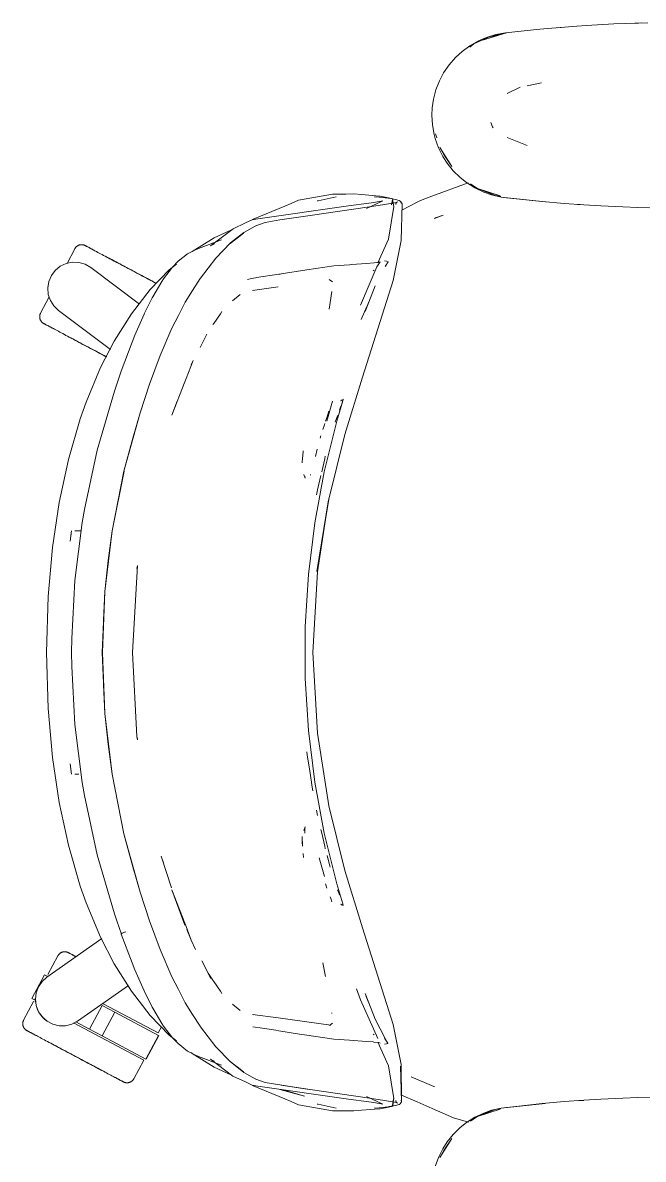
# Model space of a CAD drawing. Header units: millimetres. Extents: x 90978 to 295199, y -4084 to 97293.
# Drawn here: x 201240 to 201563, y 30893 to 31485 of the extents above; entities that cross this region are included whole.
import ezdxf

# ---------------------------------------------------------------- set-up
doc = ezdxf.new("R2010")
doc.units = ezdxf.units.MM
doc.header["$MEASUREMENT"] = 0
doc.layers.add('G-IMPT', color=8, linetype='CONTINUOUS', lineweight=9)
doc.layers.add('I-FURN', color=8, linetype='CONTINUOUS', lineweight=9)

msp = doc.modelspace()

# ---------------------------------------------------------------- linework, layer by layer
at = {"layer": 'G-IMPT'}
for p, q in [((201508.93, 31481.79), (201491, 31479.89)), ((201513.06, 31482.14), (201508.93, 31481.79)), ((201528.11, 31483.38), (201513.06, 31482.14)), ((201519.93, 31482.73), (201518.25, 31482.57)), ((201528.11, 31483.38), (201533.2, 31483.71)), ((201533.2, 31483.71), (201547.34, 31484.52)), ((201553.36, 31484.77), (201547.34, 31484.52)), ((201553.36, 31484.77), (201565.12, 31485.16)), ((201558.25, 31484.91), (201560.18, 31485.02)), ((201560.18, 31485.02), (201561.68, 31485.04)), ((201476.85, 31475.71), (201472.41, 31473.2)), ((201482.54, 31477.84), (201474.48, 31474.11)), ((201476.85, 31475.71), (201481.09, 31477.52)), ((201491.51, 31479.89), (201479.05, 31476.05)), ((201479.05, 31476.05), (201488.2, 31478.97)), ((201481.09, 31477.52), (201485.96, 31478.99)), ((201482.54, 31477.84), (201490.95, 31479.76)), ((201491, 31479.89), (201485.96, 31478.99)), ((201491.51, 31479.89), (201488.2, 31478.97)), ((201468.33, 31470.21), (201464.89, 31467.04)), ((201468.33, 31470.21), (201472.41, 31473.2)), ((201472.37, 31472.51), (201474.48, 31474.11)), ((201461.57, 31463.21), (201464.89, 31467.04)), ((201458.74, 31459.04), (201456.55, 31454.87)), ((201458.74, 31459.04), (201461.57, 31463.21)), ((201456.55, 31454.87), (201454.72, 31450.16)), ((201491.88, 31448.31), (201498.67, 31451.58)), ((201509.71, 31453.92), (201502.28, 31452.34)), ((201453.45, 31445.3), (201454.72, 31450.16)), ((201452.64, 31436.93), (201452.81, 31440.78)), ((201453.45, 31445.3), (201452.81, 31440.78)), ((201452.64, 31436.93), (201452.93, 31431.89)), ((201452.93, 31431.89), (201453.81, 31426.95)), ((201483.25, 31433.11), (201484.26, 31430.89)), ((201484.26, 31430.89), (201484.56, 31430.44)), ((201453.81, 31426.95), (201454.38, 31424.82)), ((201456.09, 31420.04), (201454.38, 31424.82)), ((201455.17, 31425.25), (201454.56, 31427.28)), ((201502.22, 31421.22), (201491.79, 31425.36)), ((201456.09, 31420.04), (201458.33, 31415.53)), ((201456.73, 31420.14), (201458.89, 31416.46)), ((201456.73, 31420.14), (201463.06, 31410.19)), ((201458.89, 31416.46), (201463.06, 31410.19)), ((201458.33, 31415.53), (201460.59, 31411.99)), ((201463.78, 31408.01), (201460.59, 31411.99)), ((201463.78, 31408.01), (201467.39, 31404.46)), ((201467.39, 31404.46), (201470.7, 31401.84)), ((201471.59, 31401.72), (201452.65, 31394.78)), ((201475.02, 31399.11), (201470.7, 31401.84)), ((201476.34, 31398.72), (201472.77, 31401.14)), ((201475.02, 31399.11), (201479.6, 31396.92)), ((201485.56, 31395.11), (201476.34, 31398.72)), ((201476.34, 31398.72), (201479.05, 31397.81)), ((201476.34, 31398.72), (201488.2, 31394.9)), ((201383.18, 31392.64), (201379.32, 31391.04)), ((201400.87, 31395.88), (201383.18, 31392.64)), ((201393.43, 31392.42), (201392.85, 31392.27)), ((201402.74, 31394.47), (201393.43, 31392.42)), ((201400.87, 31395.88), (201407.84, 31395.9)), ((201407.84, 31395.9), (201412.01, 31395.91)), ((201415.96, 31395.56), (201412.01, 31395.91)), ((201425.29, 31394.76), (201415.96, 31395.56)), ((201427, 31392.32), (201418.59, 31388.33)), ((201425.12, 31394.24), (201422.53, 31394.45)), ((201429.81, 31393.72), (201425.12, 31394.24)), ((201425.29, 31394.76), (201425.76, 31394.72)), ((201425.76, 31394.72), (201430.01, 31393.91)), ((201427, 31392.32), (201426.13, 31392.18)), ((201430.42, 31393.65), (201429.81, 31393.72)), ((201430.01, 31393.91), (201432.33, 31393.46)), ((201430.42, 31393.65), (201433.7, 31393.11)), ((201431.61, 31390.18), (201432.33, 31393.46)), ((201431.61, 31390.18), (201432.1, 31393.05)), ((201432.1, 31393.05), (201432.78, 31389.47)), ((201435.56, 31392.56), (201433.7, 31393.11)), ((201435.56, 31392.56), (201436.1, 31392.24)), ((201436.1, 31392.24), (201436.47, 31391.75)), ((201444.92, 31391.66), (201446.68, 31392.59)), ((201452.65, 31394.78), (201446.68, 31392.59)), ((201479.05, 31397.81), (201488.2, 31394.9)), ((201479.6, 31396.92), (201483.73, 31395.47)), ((201488.7, 31394.32), (201483.73, 31395.47)), ((201488.62, 31394.53), (201485.56, 31395.11)), ((201488.7, 31394.32), (201511.65, 31391.86)), ((201488.7, 31394.32), (201491.51, 31393.98)), ((201488.7, 31394.32), (201510.13, 31391.96)), ((201511.65, 31391.86), (201491.51, 31393.98)), ((201359.5, 31382.86), (201375.95, 31389.65)), ((201409.15, 31389.69), (201361.93, 31383.02)), ((201375.95, 31389.65), (201379.32, 31391.04)), ((201420.12, 31389.3), (201389.24, 31384.75)), ((201409.15, 31389.69), (201419.81, 31391.13)), ((201421.11, 31391.35), (201419.81, 31391.13)), ((201427.97, 31390.42), (201420.12, 31389.3)), ((201421.11, 31391.35), (201426.13, 31392.18)), ((201434.23, 31391.52), (201427.97, 31390.42)), ((201430.07, 31372.42), (201432.78, 31389.47)), ((201433.61, 31391.35), (201434.71, 31391.91)), ((201433.61, 31391.35), (201434.23, 31391.52)), ((201433.81, 31390.48), (201433.89, 31390.98)), ((201434.21, 31391.52), (201433.89, 31390.98)), ((201434.21, 31391.52), (201434.71, 31391.91)), ((201437.08, 31390.71), (201436.47, 31391.75)), ((201436.6, 31391.12), (201436.47, 31391.75)), ((201436.47, 31391.75), (201436.5, 31391.67)), ((201436.6, 31391.12), (201436.5, 31391.67)), ((201436.7, 31371.72), (201437.08, 31390.71)), ((201437.02, 31387.52), (201444.92, 31391.66)), ((201510.13, 31391.96), (201521.53, 31390.98)), ((201531.82, 31390.25), (201521.53, 31390.98)), ((201529.78, 31390.39), (201528.36, 31390.52)), ((201529.78, 31390.39), (201531.68, 31390.3)), ((201531.82, 31390.25), (201540.69, 31389.69)), ((201552, 31389.15), (201540.69, 31389.69)), ((201552, 31389.15), (201559.87, 31388.86)), ((201572.18, 31388.56), (201559.87, 31388.86)), ((201355.58, 31380.8), (201349.06, 31377.76)), ((201355.58, 31380.8), (201358.94, 31382.37)), ((201358.33, 31382.09), (201359.5, 31382.86)), ((201361.93, 31383.02), (201358.94, 31382.37)), ((201365.8, 31381.06), (201361.01, 31379.3)), ((201365.8, 31381.06), (201373.47, 31382.36)), ((201389.24, 31384.75), (201373.47, 31382.36)), ((201453.96, 31383.18), (201458.42, 31384.82)), ((201453.96, 31383.18), (201454.54, 31383.44)), ((201458.42, 31384.82), (201454.54, 31383.44)), ((201337.35, 31368.82), (201349.06, 31377.76)), ((201347.87, 31377.1), (201339.24, 31373.12)), ((201347.58, 31370.08), (201354.53, 31375.47)), ((201354.76, 31375.8), (201347.79, 31370.38)), ((201354.53, 31375.47), (201351.15, 31372.88)), ((201354.76, 31375.8), (201360.59, 31379.09)), ((201360.59, 31379.09), (201361.01, 31379.3)), ((201339.24, 31373.12), (201327.79, 31365.99)), ((201343.01, 31372.06), (201331.1, 31367.55)), ((201337.35, 31368.82), (201339.38, 31369.99)), ((201340.05, 31362.48), (201347.79, 31370.38)), ((201347.58, 31370.08), (201351.15, 31372.88)), ((201430.07, 31372.42), (201424.46, 31360.07)), ((201436.7, 31371.72), (201432.5, 31350.77)), ((201325.3, 31364.69), (201320.44, 31360.82)), ((201325.3, 31364.69), (201326.43, 31365.3)), ((201326.43, 31365.3), (201328.87, 31366.47)), ((201328.87, 31366.47), (201331.1, 31367.55)), ((201317.54, 31357.8), (201312.83, 31351.67)), ((201315.87, 31356.38), (201319.54, 31359.38)), ((201320.44, 31360.82), (201317.54, 31357.8)), ((201340.05, 31362.48), (201332.03, 31352.05)), ((201387.41, 31356.41), (201401.48, 31358.44)), ((201401.56, 31358.45), (201401.48, 31358.44)), ((201401.56, 31358.45), (201409.8, 31359.07)), ((201409.8, 31359.07), (201410.79, 31359.14)), ((201410.79, 31359.14), (201418.65, 31359.7)), ((201423.96, 31357.92), (201415.53, 31337.95)), ((201418.65, 31359.7), (201422.53, 31360)), ((201422.61, 31360), (201422.53, 31360)), ((201422.61, 31360), (201424.99, 31360.3)), ((201425.72, 31360.59), (201423.96, 31357.92)), ((201425, 31360.31), (201424.99, 31360.3)), ((201425, 31360.31), (201425.72, 31360.59)), ((201427.88, 31361.03), (201428.99, 31360.89)), ((201428.34, 31358.13), (201429.86, 31360.62)), ((201429.93, 31360.6), (201428.34, 31358.13)), ((201429.86, 31360.62), (201428.38, 31358.15)), ((201428.99, 31360.89), (201429.86, 31360.62)), ((201429.93, 31360.6), (201429.86, 31360.62)), ((201315.87, 31356.38), (201305.91, 31346.09)), ((201312.83, 31351.67), (201311.96, 31350.38)), ((201327.98, 31345.69), (201331.87, 31351.79)), ((201331.87, 31351.79), (201332.03, 31352.05)), ((201356.6, 31351.36), (201358.76, 31351.82)), ((201358.76, 31351.82), (201360.74, 31352.24)), ((201361.21, 31352.32), (201360.74, 31352.24)), ((201372.94, 31354.12), (201361.21, 31352.32)), ((201372.94, 31354.12), (201373.55, 31354.21)), ((201374.06, 31354.3), (201373.55, 31354.21)), ((201387.41, 31356.41), (201374.06, 31354.3)), ((201400.82, 31350.06), (201399.18, 31351.34)), ((201416.51, 31300.53), (201432.5, 31350.77)), ((201422.51, 31356.21), (201422.07, 31355.94)), ((201296.11, 31333.48), (201305.91, 31346.09)), ((201307.23, 31342.38), (201311.96, 31350.38)), ((201327.98, 31345.69), (201324.21, 31339.46)), ((201372.64, 31347.44), (201359.28, 31345.66)), ((201359.28, 31345.66), (201359.75, 31345.81)), ((201400.47, 31345.11), (201399.07, 31335.95)), ((201400.47, 31345.11), (201400.43, 31344.77)), ((201419.82, 31339.58), (201423.08, 31348.05)), ((201306.92, 31341.78), (201302.92, 31333.77)), ((201306.92, 31341.78), (201307.23, 31342.38)), ((201320.65, 31332.67), (201324.21, 31339.46)), ((201348.78, 31340.16), (201352.69, 31343.5)), ((201417.8, 31334.68), (201419.83, 31339.79)), ((201419.83, 31339.79), (201417.8, 31334.67)), ((201419.82, 31339.58), (201417.8, 31334.68)), ((201287.13, 31319.19), (201296.11, 31333.48)), ((201302.7, 31333.33), (201297.93, 31322.37)), ((201302.7, 31333.33), (201302.92, 31333.77)), ((201342.51, 31333.53), (201339.01, 31328.4)), ((201342.51, 31333.53), (201343.26, 31334.63)), ((201418.8, 31337.21), (201415.75, 31330.49)), ((201320.65, 31332.67), (201317.26, 31325.95)), ((201339.01, 31328.4), (201338.62, 31327.82)), ((201297.93, 31322.37), (201296.45, 31318.69)), ((201311.08, 31311.72), (201317.26, 31325.95)), ((201335.48, 31322.92), (201331.94, 31315.95)), ((201280.04, 31305.41), (201287.13, 31319.19)), ((201290.85, 31303.62), (201296.45, 31318.69)), ((201305.62, 31296.84), (201311.08, 31311.72)), ((201272.52, 31287.44), (201280.04, 31305.41)), ((201290.85, 31303.62), (201288.51, 31296.8)), ((201324.59, 31299.76), (201328.31, 31309.08)), ((201328.31, 31309.08), (201327.31, 31306.84)), ((201317.21, 31280.58), (201323.92, 31298.03)), ((201323.92, 31298.03), (201324.59, 31299.76)), ((201407.33, 31270.55), (201416.51, 31300.53)), ((201287.32, 31293.19), (201278.37, 31262.36)), ((201287.32, 31293.19), (201288.51, 31296.8)), ((201305.62, 31296.84), (201300.61, 31281.92)), ((201272.52, 31287.44), (201269.45, 31278.7)), ((201317.21, 31280.58), (201319.93, 31288.02)), ((201397.91, 31277.5), (201400.94, 31287.93)), ((201403.1, 31277.5), (201406.37, 31288.73)), ((201403.1, 31277.5), (201406.22, 31288.32)), ((201403.1, 31277.5), (201406.16, 31288.04)), ((201405.28, 31288.19), (201405.89, 31288.57)), ((201405.28, 31288.19), (201405.49, 31288.33)), ((201406.16, 31288.04), (201406.22, 31288.32)), ((201406.37, 31288.73), (201406.24, 31288.97)), ((201292.23, 31251.43), (201300.61, 31281.92)), ((201292.23, 31251.43), (201300.66, 31281.83)), ((201296.88, 31268.67), (201300.66, 31281.83)), ((201398.02, 31279.8), (201397.25, 31277.5)), ((201398.02, 31279.8), (201398.27, 31280.52)), ((201399.03, 31282.68), (201398.27, 31280.52)), ((201402.47, 31277.5), (201403.21, 31279.73)), ((201403.49, 31280.53), (201403.21, 31279.73)), ((201404.48, 31283.28), (201404.83, 31284.25)), ((201404.83, 31284.25), (201405.22, 31285.32)), ((201269.45, 31278.7), (201263.28, 31257.46)), ((201396.62, 31275.58), (201395.83, 31273.09)), ((201396.55, 31251.19), (201403.1, 31277.5)), ((201396.87, 31276.36), (201396.62, 31275.58)), ((201402.47, 31277.5), (201402.32, 31277.04)), ((201296.88, 31268.67), (201292.23, 31251.43)), ((201394.84, 31269.79), (201394.51, 31268.67)), ((201407.33, 31270.55), (201399.02, 31236.87)), ((201271.71, 31231.57), (201278.37, 31262.36)), ((201385.51, 31261.65), (201385.54, 31262.13)), ((201392.93, 31263), (201391.94, 31259.14)), ((201392.93, 31263), (201392.54, 31261.47)), ((201263.28, 31257.46), (201258.46, 31235.1)), ((201385.13, 31255.87), (201385.14, 31256.57)), ((201385.24, 31257.94), (201385.14, 31256.57)), ((201385.24, 31257.94), (201385.51, 31261.65)), ((201395.23, 31251.17), (201396.79, 31257.92)), ((201396.79, 31257.92), (201397.13, 31259.2)), ((201286.06, 31220.3), (201292.27, 31251.54)), ((201292.27, 31251.54), (201286.06, 31220.38)), ((201292.23, 31251.43), (201289.15, 31236.4)), ((201396.55, 31251.19), (201391.62, 31224.52)), ((201386.67, 31247.78), (201385.98, 31249.73)), ((201386.67, 31247.78), (201386.45, 31248.83)), ((201389.34, 31249.38), (201389.47, 31249.79)), ((201393.07, 31241.77), (201394.78, 31249.19)), ((201392.6, 31239.14), (201393.07, 31241.77)), ((201254.97, 31211.68), (201258.46, 31235.1)), ((201286.06, 31220.3), (201289.15, 31236.4)), ((201399.02, 31236.87), (201392.76, 31199.13)), ((201392.76, 31199.13), (201398.75, 31236.49)), ((201393.02, 31198.95), (201398.75, 31236.49)), ((201270.52, 31224.65), (201271.71, 31231.57)), ((201266.71, 31194.48), (201270.52, 31224.65)), ((201391.62, 31224.52), (201388.32, 31197.6)), ((201264.87, 31220.38), (201264.22, 31214.97)), ((201264.79, 31218.74), (201264.22, 31214.97)), ((201266.63, 31220.41), (201268.73, 31220.34)), ((201266.63, 31220.41), (201266.74, 31220.41)), ((201269.97, 31220.29), (201268.73, 31220.34)), ((201282.23, 31188.78), (201286.06, 31220.38)), ((201282.27, 31188.74), (201286.06, 31220.3)), ((201284.11, 31204.82), (201286.06, 31220.3)), ((201252.71, 31186.11), (201254.97, 31211.68)), ((201284.11, 31204.82), (201282.27, 31188.74)), ((201296.72, 31156.97), (201299.23, 31202.31)), ((201299.23, 31202.31), (201299, 31200.69)), ((201299, 31200.69), (201299.23, 31202)), ((201299.27, 31202.25), (201299.23, 31202)), ((201386.67, 31170.53), (201388.32, 31197.6)), ((201393.02, 31198.95), (201390.66, 31156.97)), ((201265.09, 31164.28), (201266.71, 31194.48)), ((201251.86, 31156.97), (201252.71, 31186.11)), ((201280.9, 31156.97), (201282.23, 31188.78)), ((201282.27, 31188.74), (201281.13, 31156.97)), ((201282.27, 31188.74), (201281.6, 31173.85)), ((201281.6, 31173.85), (201281.13, 31156.97)), ((201386.67, 31143.41), (201386.67, 31170.53)), ((201265.09, 31164.28), (201265, 31156.97)), ((201252.71, 31127.83), (201251.86, 31156.97)), ((201265.09, 31149.66), (201265, 31156.97)), ((201282.23, 31125.15), (201280.9, 31156.97)), ((201281.6, 31140.08), (201281.13, 31156.97)), ((201282.27, 31125.19), (201281.13, 31156.97)), ((201296.67, 31156.97), (201299, 31113.24)), ((201296.72, 31156.97), (201299, 31113.24)), ((201393.02, 31114.98), (201390.66, 31156.97)), ((201265.09, 31149.66), (201266.71, 31119.45)), ((201281.6, 31140.08), (201282.27, 31125.19)), ((201386.67, 31143.41), (201388.32, 31116.34)), ((201254.97, 31102.25), (201252.71, 31127.83)), ((201282.23, 31125.15), (201286.06, 31093.56)), ((201282.27, 31125.19), (201286.06, 31093.64)), ((201282.27, 31125.19), (201284.11, 31109.11)), ((201266.71, 31119.45), (201270.52, 31089.28)), ((201391.62, 31089.42), (201388.32, 31116.34)), ((201399.02, 31077.07), (201393.02, 31114.98)), ((201286.06, 31093.64), (201284.11, 31109.11)), ((201299, 31113.24), (201299.26, 31111.46)), ((201299, 31113.24), (201299.23, 31111.93)), ((201299.27, 31111.69), (201299.23, 31111.93)), ((201258.46, 31078.84), (201254.97, 31102.25)), ((201387.71, 31103.57), (201387.52, 31105.23)), ((201389, 31095.04), (201387.71, 31103.57)), ((201264.87, 31093.55), (201264.22, 31098.97)), ((201268.73, 31093.6), (201266.63, 31093.52)), ((201266.63, 31093.52), (201266.74, 31093.52)), ((201292.23, 31062.51), (201286.06, 31093.64)), ((201286.06, 31093.64), (201289.15, 31077.53)), ((201292.23, 31062.51), (201286.06, 31093.56)), ((201389, 31095.04), (201389.85, 31089.42)), ((201270.52, 31089.28), (201271.71, 31082.36)), ((201389.85, 31089.42), (201390.1, 31087.79)), ((201390.65, 31084.89), (201390.1, 31087.79)), ((201396.55, 31062.75), (201391.62, 31089.42)), ((201263.28, 31056.47), (201258.46, 31078.84)), ((201278.37, 31051.57), (201271.71, 31082.36)), ((201292.23, 31062.51), (201289.15, 31077.53)), ((201392.58, 31074.79), (201393.11, 31071.97)), ((201399.02, 31077.07), (201407.33, 31043.38)), ((201296.88, 31045.26), (201292.23, 31062.51)), ((201292.23, 31062.51), (201300.61, 31032.01)), ((201292.23, 31062.51), (201300.66, 31032.1)), ((201385.13, 31061.1), (201385.22, 31056.04)), ((201385.13, 31061.1), (201385.13, 31058.32)), ((201386.67, 31066.15), (201385.98, 31064.21)), ((201386.41, 31062.94), (201386.42, 31062.8)), ((201386.45, 31065.11), (201386.42, 31062.8)), ((201386.45, 31065.11), (201386.67, 31066.15)), ((201394.78, 31064.74), (201395.23, 31062.76)), ((201396.79, 31056.01), (201395.23, 31062.76)), ((201396.55, 31062.75), (201403.1, 31036.43)), ((201269.45, 31035.23), (201263.28, 31056.47)), ((201385.22, 31056.04), (201385.13, 31058.32)), ((201396.79, 31056.01), (201397.12, 31054.72)), ((201278.37, 31051.57), (201287.32, 31020.74)), ((201311.68, 31050.82), (201312.76, 31047.39)), ((201311.68, 31050.82), (201316.93, 31034.34)), ((201385.53, 31052.25), (201385.74, 31050.15)), ((201396.61, 31040.26), (201393.89, 31050)), ((201398.09, 31050.99), (201398.04, 31051.17)), ((201398.4, 31049.85), (201398.09, 31050.99)), ((201398.4, 31049.85), (201399.52, 31045.86)), ((201296.88, 31045.26), (201300.66, 31032.1)), ((201399.52, 31045.86), (201399.73, 31045.17)), ((201416.51, 31013.41), (201407.33, 31043.38)), ((201269.45, 31035.23), (201272.52, 31026.5)), ((201300.61, 31032.01), (201305.62, 31017.09)), ((201317.21, 31033.35), (201324.03, 31014.94)), ((201317.21, 31033.35), (201323.92, 31015.9)), ((201397.26, 31036.44), (201397.99, 31034.22)), ((201403.1, 31036.43), (201406.17, 31026)), ((201404.26, 31031.23), (201403.52, 31033.33)), ((201404.26, 31031.23), (201404.5, 31030.57)), ((201272.52, 31026.5), (201280.04, 31008.52)), ((201399.97, 31028.68), (201399.6, 31029.69)), ((201399.97, 31028.68), (201400.59, 31027.02)), ((201405.28, 31025.75), (201405.49, 31025.6)), ((201405.28, 31025.75), (201405.89, 31025.36)), ((201406.24, 31025.73), (201406.17, 31026)), ((201406.31, 31025.44), (201406.24, 31025.73)), ((201406.28, 31024.97), (201406.37, 31025.21)), ((201406.37, 31025.21), (201406.31, 31025.44)), ((201287.32, 31020.74), (201288.51, 31017.14)), ((201290.92, 31010.2), (201288.51, 31017.14)), ((201311.08, 31002.22), (201305.62, 31017.09)), ((201323.92, 31015.9), (201324.59, 31014.18)), ((201327.31, 31007.09), (201324.59, 31014.18)), ((201416.51, 31013.41), (201432.5, 30963.17)), ((201287.13, 30994.74), (201280.04, 31008.52)), ((201290.88, 31010.21), (201290.91, 31010.34)), ((201296.45, 30995.24), (201290.88, 31010.21)), ((201290.91, 31010.34), (201291.32, 31010.61)), ((201290.91, 31010.34), (201290.93, 31010.38)), ((201290.91, 31010.34), (201290.92, 31010.2)), ((201291.32, 31010.61), (201290.93, 31010.38)), ((201292.15, 31010.99), (201291.32, 31010.61)), ((201291.5, 31010.71), (201291.32, 31010.61)), ((201292.15, 31010.99), (201291.5, 31010.71)), ((201292.15, 31010.99), (201293.2, 31011.41)), ((201292.15, 31010.99), (201292.61, 31011.19)), ((201293.2, 31011.41), (201292.61, 31011.19)), ((201327.31, 31007.09), (201325, 31012.54)), ((201311.08, 31002.22), (201317.26, 30987.99)), ((201329.51, 31002.25), (201327.31, 31007.09)), ((201332.79, 30996.34), (201337.57, 30987.1)), ((201296.11, 30980.45), (201287.13, 30994.74)), ((201297.93, 30991.56), (201296.45, 30995.24)), ((201302.7, 30980.61), (201297.93, 30991.56)), ((201336.06, 30989.87), (201338.62, 30986.12)), ((201336.06, 30989.87), (201337.57, 30987.1)), ((201395.79, 30995.3), (201397.2, 30988.04)), ((201320.65, 30981.26), (201317.26, 30987.99)), ((201338.62, 30986.12), (201339.01, 30985.54)), ((201339.01, 30985.54), (201342.51, 30980.41)), ((201296.11, 30980.45), (201305.91, 30967.85)), ((201302.92, 30980.16), (201302.7, 30980.61)), ((201302.7, 30980.61), (201307.23, 30971.55)), ((201302.7, 30980.61), (201306.92, 30972.15)), ((201302.92, 30980.16), (201307.23, 30971.55)), ((201320.65, 30981.26), (201324.21, 30974.47)), ((201342.51, 30980.41), (201343.26, 30979.3)), ((201413.35, 30981.71), (201415.53, 30975.99)), ((201419.82, 30974.35), (201417.8, 30979.25)), ((201417.8, 30979.25), (201419.83, 30974.15)), ((201419.83, 30974.15), (201418.43, 30977.68)), ((201307.23, 30971.55), (201306.92, 30972.15)), ((201327.98, 30968.24), (201324.21, 30974.47)), ((201348.78, 30973.77), (201352.69, 30970.44)), ((201415.53, 30975.99), (201424.45, 30955.83)), ((201423.08, 30965.88), (201419.82, 30974.35)), ((201315.87, 30957.55), (201305.91, 30967.85)), ((201307.23, 30971.55), (201311.96, 30963.55)), ((201327.98, 30968.24), (201331.87, 30962.15)), ((201372.64, 30966.49), (201359.28, 30968.27)), ((201359.28, 30968.27), (201359.75, 30968.13)), ((201372.64, 30966.49), (201399.97, 30962.76)), ((201400.47, 30968.82), (201400.43, 30969.17)), ((201423.08, 30965.88), (201428.36, 30955.77)), ((201312.83, 30962.27), (201311.96, 30963.55)), ((201317.54, 30956.13), (201312.83, 30962.27)), ((201332.03, 30961.89), (201331.87, 30962.15)), ((201340.05, 30951.45), (201332.03, 30961.89)), ((201364.45, 30961.14), (201359.37, 30961.89)), ((201364.45, 30961.14), (201371.28, 30960.08)), ((201371.28, 30960.08), (201372.94, 30959.81)), ((201384.71, 30957.95), (201372.94, 30959.81)), ((201400.82, 30963.87), (201399.26, 30962.63)), ((201399.47, 30962.67), (201399.71, 30962.71)), ((201399.97, 30962.76), (201399.71, 30962.71)), ((201432.5, 30963.17), (201436.7, 30942.21)), ((201319.54, 30954.55), (201315.87, 30957.55)), ((201317.54, 30956.13), (201320.44, 30953.11)), ((201386.27, 30957.7), (201384.71, 30957.95)), ((201401.48, 30955.49), (201386.27, 30957.7)), ((201401.48, 30955.49), (201401.56, 30955.48)), ((201401.56, 30955.48), (201409.8, 30954.86)), ((201418.65, 30954.23), (201409.8, 30954.86)), ((201418.65, 30954.23), (201422.06, 30953.98)), ((201422.43, 30953.94), (201422.06, 30953.98)), ((201422.07, 30958), (201422.51, 30957.73)), ((201422.43, 30953.94), (201424.89, 30953.65)), ((201429.71, 30953.32), (201427.86, 30956.02)), ((201429.71, 30953.32), (201428.36, 30955.77)), ((201325.3, 30949.25), (201320.44, 30953.11)), ((201326.43, 30948.63), (201325.3, 30949.25)), ((201326.43, 30948.63), (201328.87, 30947.46)), ((201327.79, 30947.94), (201327.03, 30948.44)), ((201347.79, 30943.55), (201340.05, 30951.45)), ((201430.07, 30941.51), (201424.48, 30953.8)), ((201424.89, 30953.65), (201424.95, 30953.63)), ((201425.72, 30953.35), (201424.95, 30953.63)), ((201427.88, 30952.92), (201428.99, 30953.04)), ((201428.99, 30953.04), (201429.68, 30953.19)), ((201429.68, 30953.19), (201429.71, 30953.32)), ((201429.71, 30953.32), (201429.74, 30953.49)), ((201327.79, 30947.94), (201339.24, 30940.82)), ((201328.87, 30947.46), (201331.1, 30946.39)), ((201343.01, 30941.88), (201331.1, 30946.39)), ((201337.35, 30945.11), (201349, 30936.19)), ((201337.35, 30945.11), (201339.3, 30943.99)), ((201354.53, 30938.46), (201347.58, 30943.86)), ((201347.58, 30943.86), (201351.15, 30941.05)), ((201347.79, 30943.55), (201354.76, 30938.13)), ((201436.7, 30942.21), (201436.74, 30923.34)), ((201339.24, 30940.82), (201347.87, 30936.84)), ((201349, 30936.19), (201355.58, 30933.13)), ((201354.53, 30938.46), (201351.15, 30941.05)), ((201354.76, 30938.13), (201360.59, 30934.85)), ((201430.07, 30941.51), (201432.78, 30924.46)), ((201436.26, 30941.32), (201436.84, 30922.88)), ((201436.26, 30941.32), (201436.74, 30923.34)), ((201355.58, 30933.13), (201358.94, 30931.56)), ((201358.33, 30931.85), (201359.5, 30931.08)), ((201361.93, 30930.92), (201358.94, 30931.56)), ((201359.5, 30931.08), (201375.95, 30924.28)), ((201361.01, 30934.63), (201360.59, 30934.85)), ((201361.01, 30934.63), (201365.8, 30932.88)), ((201409.15, 30924.24), (201361.93, 30930.92)), ((201365.8, 30932.88), (201373.47, 30931.58)), ((201388.64, 30929.28), (201373.47, 30931.58)), ((201388.64, 30929.28), (201374.05, 30931.51)), ((201389.24, 30929.18), (201374.05, 30931.51)), ((201441.84, 30935.78), (201453.7, 30930.85)), ((201453.96, 30930.75), (201453.7, 30930.85)), ((201386.36, 30925.79), (201373.41, 30929.29)), ((201386.36, 30925.79), (201374.47, 30929.14)), ((201375.95, 30924.28), (201379.32, 30922.89)), ((201389.24, 30929.18), (201420.12, 30924.63)), ((201418.57, 30925.61), (201427, 30921.61)), ((201420.12, 30924.63), (201427.97, 30923.52)), ((201432.1, 30920.88), (201432.78, 30924.46)), ((201432.1, 30920.88), (201432.72, 30924.43)), ((201432.72, 30924.43), (201432.33, 30920.47)), ((201444.9, 30922.75), (201436.73, 30926.31)), ((201552, 30924.72), (201540.69, 30924.18)), ((201552, 30924.72), (201559.87, 30925.01)), ((201572.18, 30925.3), (201559.87, 30925.01)), ((201383.18, 30921.3), (201379.32, 30922.89)), ((201400.87, 30918.06), (201383.18, 30921.3)), ((201393.43, 30921.51), (201392.85, 30921.66)), ((201402.74, 30919.47), (201393.43, 30921.51)), ((201409.15, 30924.24), (201419.81, 30922.8)), ((201415.96, 30918.37), (201412.01, 30918.03)), ((201415.96, 30918.37), (201425.29, 30919.18)), ((201421.11, 30922.59), (201419.81, 30922.8)), ((201426.13, 30921.75), (201421.11, 30922.59)), ((201425.12, 30919.69), (201422.53, 30919.48)), ((201425.12, 30919.69), (201429.81, 30920.21)), ((201425.29, 30919.18), (201425.76, 30919.22)), ((201430.01, 30920.03), (201425.76, 30919.22)), ((201427, 30921.61), (201426.13, 30921.75)), ((201434.23, 30922.41), (201427.97, 30923.52)), ((201430.42, 30920.29), (201429.81, 30920.21)), ((201430.01, 30920.03), (201432.33, 30920.47)), ((201430.42, 30920.29), (201433.7, 30920.82)), ((201433.61, 30922.58), (201434.71, 30922.02)), ((201433.61, 30922.58), (201434.23, 30922.41)), ((201433.7, 30920.82), (201435.56, 30921.37)), ((201433.89, 30922.96), (201433.81, 30923.45)), ((201433.89, 30922.96), (201434.21, 30922.41)), ((201434.21, 30922.41), (201434.71, 30922.02)), ((201436.1, 30921.69), (201435.56, 30921.37)), ((201436.1, 30921.69), (201436.47, 30922.19)), ((201436.87, 30922.76), (201436.47, 30922.19)), ((201436.87, 30922.76), (201436.68, 30923.63)), ((201436.68, 30923.63), (201436.7, 30923.51)), ((201436.74, 30923.34), (201436.7, 30923.51)), ((201436.84, 30922.88), (201436.74, 30923.34)), ((201452.73, 30919.33), (201444.9, 30922.75)), ((201463.86, 30914.47), (201452.73, 30919.33)), ((201476.34, 30915.15), (201488.2, 30918.96)), ((201485.56, 30918.76), (201476.34, 30915.15)), ((201479.05, 30916.05), (201488.2, 30918.96)), ((201479.6, 30916.95), (201483.73, 30918.39)), ((201488.7, 30919.55), (201483.73, 30918.39)), ((201488.62, 30919.33), (201485.56, 30918.76)), ((201488.7, 30919.55), (201511.65, 30922)), ((201488.7, 30919.55), (201510.13, 30921.9)), ((201488.7, 30919.55), (201491.51, 30919.88)), ((201511.65, 30922), (201491.51, 30919.88)), ((201510.13, 30921.9), (201521.53, 30922.89)), ((201531.82, 30923.62), (201521.53, 30922.89)), ((201529.78, 30923.48), (201528.36, 30923.35)), ((201529.78, 30923.48), (201531.68, 30923.57)), ((201531.82, 30923.62), (201540.69, 30924.18)), ((201400.87, 30918.06), (201407.84, 30918.03)), ((201412.01, 30918.03), (201407.84, 30918.03)), ((201463.86, 30914.47), (201471.68, 30912.21)), ((201475.02, 30914.76), (201470.7, 30912.03)), ((201476.34, 30915.15), (201472.77, 30912.73)), ((201475.02, 30914.76), (201479.6, 30916.95)), ((201476.34, 30915.15), (201479.05, 30916.05)), ((201463.78, 30905.85), (201467.39, 30909.4)), ((201467.39, 30909.4), (201470.7, 30912.03)), ((201456.73, 30893.72), (201463.06, 30903.67)), ((201458.33, 30898.33), (201460.59, 30901.88)), ((201458.89, 30897.4), (201463.06, 30903.67)), ((201463.78, 30905.85), (201460.59, 30901.88)), ((201456.09, 30893.82), (201458.33, 30898.33)), ((201456.73, 30893.72), (201458.89, 30897.4)), ((201456.09, 30893.82), (201454.38, 30889.05))]:
    msp.add_line(p, q, dxfattribs=at)
at = {"layer": 'I-FURN'}
for p, q in [((201267.53, 31368.48), (201267.65, 31368.58)), ((201267.65, 31368.58), (201267.78, 31368.68)), ((201267.78, 31368.68), (201267.91, 31368.78)), ((201267.91, 31368.78), (201268.05, 31368.86)), ((201268.05, 31368.86), (201268.18, 31368.95)), ((201268.18, 31368.95), (201268.33, 31369.03)), ((201268.33, 31369.03), (201268.47, 31369.1)), ((201268.47, 31369.1), (201268.62, 31369.16)), ((201268.62, 31369.16), (201268.77, 31369.22)), ((201268.77, 31369.22), (201268.92, 31369.28)), ((201268.92, 31369.28), (201269.07, 31369.33)), ((201269.07, 31369.33), (201269.23, 31369.37)), ((201269.23, 31369.37), (201269.39, 31369.4)), ((201269.39, 31369.4), (201269.54, 31369.43)), ((201269.54, 31369.43), (201269.7, 31369.45)), ((201269.7, 31369.45), (201269.86, 31369.47)), ((201269.86, 31369.47), (201270.03, 31369.48)), ((201270.03, 31369.48), (201270.19, 31369.48)), ((201270.19, 31369.48), (201270.35, 31369.48)), ((201270.35, 31369.48), (201270.51, 31369.47)), ((201270.51, 31369.47), (201270.67, 31369.46)), ((201270.67, 31369.46), (201270.83, 31369.43)), ((201270.83, 31369.43), (201270.99, 31369.41)), ((201270.99, 31369.41), (201271.14, 31369.37)), ((201271.14, 31369.37), (201271.3, 31369.33)), ((201271.3, 31369.33), (201271.45, 31369.28)), ((201271.45, 31369.28), (201271.61, 31369.23)), ((201271.61, 31369.23), (201271.76, 31369.17)), ((201271.76, 31369.17), (201271.9, 31369.1)), ((201271.9, 31369.1), (201272.05, 31369.03)), ((201272.05, 31369.03), (201272.09, 31369.01)), ((201272.09, 31369.01), (201272.11, 31369)), ((201272.13, 31368.99), (201272.09, 31369.01)), ((201272.09, 31369.01), (201272.09, 31369.01)), ((201272.11, 31369), (201272.17, 31368.97)), ((201272.22, 31368.94), (201272.13, 31368.99)), ((201272.17, 31368.97), (201272.27, 31368.92)), ((201272.34, 31368.88), (201272.22, 31368.94)), ((201272.27, 31368.92), (201272.41, 31368.84)), ((201272.5, 31368.79), (201272.34, 31368.88)), ((201272.41, 31368.84), (201272.59, 31368.75)), ((201272.7, 31368.69), (201272.5, 31368.79)), ((201272.59, 31368.75), (201272.81, 31368.63)), ((201272.94, 31368.56), (201272.7, 31368.69)), ((201272.81, 31368.63), (201273.07, 31368.49)), ((201273.22, 31368.41), (201272.94, 31368.56)), ((201266.64, 31367.35), (201262.6, 31359.76)), ((201266.64, 31367.35), (201266.71, 31367.49)), ((201266.71, 31367.49), (201266.8, 31367.62)), ((201266.8, 31367.62), (201266.89, 31367.76)), ((201266.89, 31367.76), (201266.98, 31367.89)), ((201266.98, 31367.89), (201267.08, 31368.02)), ((201267.08, 31368.02), (201267.19, 31368.14)), ((201267.19, 31368.14), (201267.3, 31368.26)), ((201267.3, 31368.26), (201267.41, 31368.37)), ((201267.41, 31368.37), (201267.53, 31368.48)), ((201273.07, 31368.49), (201273.36, 31368.33)), ((201273.54, 31368.24), (201273.22, 31368.41)), ((201273.36, 31368.33), (201273.7, 31368.16)), ((201273.89, 31368.05), (201273.54, 31368.24)), ((201273.7, 31368.16), (201274.07, 31367.96)), ((201274.29, 31367.84), (201273.89, 31368.05)), ((201274.07, 31367.96), (201274.48, 31367.74)), ((201274.72, 31367.61), (201274.29, 31367.84)), ((201274.48, 31367.74), (201274.93, 31367.5)), ((201275.18, 31367.37), (201274.72, 31367.61)), ((201274.93, 31367.5), (201275.41, 31367.25)), ((201275.68, 31367.1), (201275.18, 31367.37)), ((201275.41, 31367.25), (201275.93, 31366.97)), ((201276.22, 31366.82), (201275.68, 31367.1)), ((201275.93, 31366.97), (201276.48, 31366.68)), ((201276.79, 31366.51), (201276.22, 31366.82)), ((201276.48, 31366.68), (201277.06, 31366.37)), ((201277.39, 31366.19), (201276.79, 31366.51)), ((201278.02, 31365.86), (201277.39, 31366.19)), ((201278.69, 31365.5), (201278.02, 31365.86)), ((201279.38, 31365.13), (201278.69, 31365.5)), ((201280.1, 31364.75), (201279.38, 31365.13)), ((201280.85, 31364.35), (201280.1, 31364.75)), ((201281.63, 31363.94), (201280.85, 31364.35)), ((201282.43, 31363.51), (201281.63, 31363.94)), ((201283.26, 31363.07), (201282.43, 31363.51)), ((201282.81, 31363.31), (201283.64, 31362.87)), ((201284.1, 31362.62), (201283.26, 31363.07)), ((201283.64, 31362.87), (201284.5, 31362.41)), ((201284.97, 31362.16), (201284.1, 31362.62)), ((201256.48, 31356.1), (201259.1, 31358.23)), ((201259.1, 31358.23), (201262.15, 31359.67)), ((201262.15, 31359.67), (201265.45, 31360.34)), ((201265.45, 31360.34), (201268.82, 31360.2)), ((201268.82, 31360.2), (201272.06, 31359.26)), ((201272.06, 31359.26), (201274.98, 31357.57)), ((201274.98, 31357.57), (201300.3, 31338.49)), ((201284.5, 31362.41), (201285.38, 31361.95)), ((201285.86, 31361.69), (201284.97, 31362.16)), ((201285.38, 31361.95), (201286.27, 31361.47)), ((201286.76, 31361.21), (201285.86, 31361.69)), ((201286.27, 31361.47), (201287.19, 31360.98)), ((201287.69, 31360.72), (201286.76, 31361.21)), ((201287.19, 31360.98), (201288.12, 31360.49)), ((201288.62, 31360.22), (201287.69, 31360.72)), ((201288.12, 31360.49), (201289.06, 31359.99)), ((201289.57, 31359.71), (201288.62, 31360.22)), ((201289.06, 31359.99), (201290.02, 31359.48)), ((201290.54, 31359.2), (201289.57, 31359.71)), ((201290.02, 31359.48), (201290.99, 31358.96)), ((201291.51, 31358.68), (201290.54, 31359.2)), ((201290.99, 31358.96), (201291.96, 31358.44)), ((201292.5, 31358.16), (201291.51, 31358.68)), ((201291.96, 31358.44), (201292.95, 31357.92)), ((201293.49, 31357.63), (201292.5, 31358.16)), ((201292.95, 31357.92), (201293.95, 31357.39)), ((201294.48, 31357.1), (201293.49, 31357.63)), ((201293.95, 31357.39), (201294.94, 31356.86)), ((201295.49, 31356.57), (201294.48, 31357.1)), ((201294.94, 31356.86), (201295.95, 31356.33)), ((201253.12, 31350.3), (201254.45, 31353.4)), ((201254.45, 31353.4), (201256.48, 31356.1)), ((201296.49, 31356.04), (201295.49, 31356.57)), ((201295.95, 31356.33), (201296.95, 31355.79)), ((201297.5, 31355.5), (201296.49, 31356.04)), ((201296.95, 31355.79), (201297.96, 31355.26)), ((201298.5, 31354.97), (201297.5, 31355.5)), ((201297.96, 31355.26), (201298.96, 31354.72)), ((201299.5, 31354.44), (201298.5, 31354.97)), ((201298.96, 31354.72), (201299.96, 31354.19)), ((201300.5, 31353.9), (201299.5, 31354.44)), ((201299.96, 31354.19), (201300.96, 31353.66)), ((201301.5, 31353.38), (201300.5, 31353.9)), ((201300.96, 31353.66), (201301.95, 31353.13)), ((201302.48, 31352.85), (201301.5, 31353.38)), ((201301.95, 31353.13), (201302.94, 31352.61)), ((201303.46, 31352.33), (201302.48, 31352.85)), ((201302.94, 31352.61), (201303.91, 31352.09)), ((201304.43, 31351.81), (201303.46, 31352.33)), ((201303.91, 31352.09), (201304.87, 31351.58)), ((201305.39, 31351.31), (201304.43, 31351.81)), ((201304.87, 31351.58), (201305.82, 31351.07)), ((201306.33, 31350.8), (201305.39, 31351.31)), ((201305.82, 31351.07), (201306.76, 31350.58)), ((201307.26, 31350.31), (201306.33, 31350.8)), ((201252.58, 31346.97), (201253.12, 31350.3)), ((201252.85, 31343.61), (201252.58, 31346.97)), ((201306.76, 31350.58), (201307.68, 31350.09)), ((201308.18, 31349.82), (201307.26, 31350.31)), ((201307.68, 31350.09), (201308.59, 31349.6)), ((201309.07, 31349.35), (201308.18, 31349.82)), ((201253.3, 31342.26), (201248.82, 31333.85)), ((201253.91, 31340.41), (201252.85, 31343.61)), ((201255.71, 31337.56), (201253.91, 31340.41)), ((201248.47, 31332.91), (201248.51, 31333.06)), ((201248.51, 31333.06), (201248.55, 31333.22)), ((201248.55, 31333.22), (201248.61, 31333.37)), ((201248.61, 31333.37), (201248.67, 31333.52)), ((201248.67, 31333.52), (201248.73, 31333.66)), ((201248.73, 31333.66), (201248.8, 31333.81)), ((201248.8, 31333.81), (201248.82, 31333.85)), ((201258.14, 31335.22), (201255.71, 31337.56)), ((201285.2, 31314.82), (201258.14, 31335.22)), ((201248.35, 31331.95), (201248.36, 31332.11)), ((201248.36, 31331.79), (201248.35, 31331.95)), ((201248.36, 31332.11), (201248.37, 31332.27)), ((201248.37, 31331.63), (201248.36, 31331.79)), ((201248.37, 31332.27), (201248.38, 31332.43)), ((201248.38, 31331.46), (201248.37, 31331.63)), ((201248.38, 31332.43), (201248.4, 31332.59)), ((201248.41, 31331.31), (201248.38, 31331.46)), ((201248.4, 31332.59), (201248.43, 31332.75)), ((201248.43, 31331.15), (201248.41, 31331.31)), ((201248.43, 31332.75), (201248.47, 31332.91)), ((201248.47, 31330.99), (201248.43, 31331.15)), ((201248.51, 31330.83), (201248.47, 31330.99)), ((201248.56, 31330.68), (201248.51, 31330.83)), ((201248.61, 31330.53), (201248.56, 31330.68)), ((201248.67, 31330.38), (201248.61, 31330.53)), ((201248.74, 31330.23), (201248.67, 31330.38)), ((201248.81, 31330.09), (201248.74, 31330.23)), ((201248.89, 31329.95), (201248.81, 31330.09)), ((201248.97, 31329.81), (201248.89, 31329.95)), ((201249.06, 31329.67), (201248.97, 31329.81)), ((201249.16, 31329.54), (201249.06, 31329.67)), ((201249.25, 31329.41), (201249.16, 31329.54)), ((201249.36, 31329.29), (201249.25, 31329.41)), ((201249.47, 31329.17), (201249.36, 31329.29)), ((201249.58, 31329.06), (201249.47, 31329.17)), ((201249.7, 31328.95), (201249.58, 31329.06)), ((201249.82, 31328.84), (201249.7, 31328.95)), ((201249.95, 31328.74), (201249.82, 31328.84)), ((201250.08, 31328.65), (201249.95, 31328.74)), ((201250.21, 31328.56), (201250.08, 31328.65)), ((201250.35, 31328.48), (201250.21, 31328.56)), ((201250.49, 31328.4), (201250.35, 31328.48)), ((201250.5, 31328.39), (201250.49, 31328.4)), ((201250.49, 31328.4), (201250.51, 31328.39)), ((201250.54, 31328.37), (201250.5, 31328.39)), ((201250.51, 31328.39), (201250.57, 31328.35)), ((201250.62, 31328.33), (201250.54, 31328.37)), ((201250.57, 31328.35), (201250.67, 31328.3)), ((201250.74, 31328.26), (201250.62, 31328.33)), ((201250.67, 31328.3), (201250.81, 31328.23)), ((201250.9, 31328.18), (201250.74, 31328.26)), ((201250.81, 31328.23), (201250.99, 31328.13)), ((201251.11, 31328.07), (201250.9, 31328.18)), ((201250.99, 31328.13), (201251.21, 31328.01)), ((201251.35, 31327.94), (201251.11, 31328.07)), ((201251.21, 31328.01), (201251.47, 31327.88)), ((201251.63, 31327.79), (201251.35, 31327.94)), ((201251.47, 31327.88), (201251.77, 31327.72)), ((201251.94, 31327.63), (201251.63, 31327.79)), ((201251.77, 31327.72), (201252.1, 31327.54)), ((201252.3, 31327.44), (201251.94, 31327.63)), ((201252.1, 31327.54), (201252.48, 31327.34)), ((201252.69, 31327.23), (201252.3, 31327.44)), ((201252.48, 31327.34), (201252.89, 31327.12)), ((201253.12, 31327), (201252.69, 31327.23)), ((201252.89, 31327.12), (201253.33, 31326.89)), ((201253.59, 31326.75), (201253.12, 31327)), ((201253.33, 31326.89), (201253.81, 31326.63)), ((201254.09, 31326.48), (201253.59, 31326.75)), ((201253.81, 31326.63), (201254.33, 31326.36)), ((201254.62, 31326.2), (201254.09, 31326.48)), ((201254.33, 31326.36), (201254.88, 31326.06)), ((201255.19, 31325.9), (201254.62, 31326.2)), ((201254.88, 31326.06), (201255.47, 31325.75)), ((201255.47, 31325.75), (201256.08, 31325.42)), ((201256.08, 31325.42), (201256.73, 31325.08)), ((201256.73, 31325.08), (201257.41, 31324.72)), ((201257.41, 31324.72), (201258.12, 31324.34)), ((201258.12, 31324.34), (201258.85, 31323.95)), ((201258.85, 31323.95), (201259.61, 31323.55)), ((201259.61, 31323.55), (201260.4, 31323.13)), ((201260.4, 31323.13), (201261.21, 31322.7)), ((201261.21, 31322.7), (201262.05, 31322.25)), ((201262.05, 31322.25), (201262.9, 31321.8)), ((201262.9, 31321.8), (201263.78, 31321.33)), ((201263.78, 31321.33), (201264.68, 31320.85)), ((201265.17, 31320.59), (201264.26, 31321.08)), ((201264.68, 31320.85), (201265.59, 31320.37)), ((201266.09, 31320.1), (201265.17, 31320.59)), ((201265.59, 31320.37), (201266.52, 31319.87)), ((201267.03, 31319.6), (201266.09, 31320.1)), ((201266.52, 31319.87), (201267.46, 31319.37)), ((201267.98, 31319.1), (201267.03, 31319.6)), ((201267.46, 31319.37), (201268.42, 31318.86)), ((201268.94, 31318.59), (201267.98, 31319.1)), ((201268.42, 31318.86), (201269.39, 31318.35)), ((201269.92, 31318.07), (201268.94, 31318.59)), ((201269.39, 31318.35), (201270.37, 31317.83)), ((201270.9, 31317.55), (201269.92, 31318.07)), ((201270.37, 31317.83), (201271.36, 31317.3)), ((201271.89, 31317.02), (201270.9, 31317.55)), ((201271.36, 31317.3), (201272.35, 31316.77)), ((201272.89, 31316.49), (201271.89, 31317.02)), ((201272.35, 31316.77), (201273.35, 31316.24)), ((201273.89, 31315.96), (201272.89, 31316.49)), ((201273.35, 31316.24), (201274.35, 31315.71)), ((201274.89, 31315.42), (201273.89, 31315.96)), ((201274.35, 31315.71), (201275.36, 31315.18)), ((201275.9, 31314.89), (201274.89, 31315.42)), ((201275.36, 31315.18), (201276.36, 31314.64)), ((201276.9, 31314.35), (201275.9, 31314.89)), ((201276.36, 31314.64), (201277.37, 31314.11)), ((201277.91, 31313.82), (201276.9, 31314.35)), ((201277.37, 31314.11), (201278.37, 31313.57)), ((201278.91, 31313.29), (201277.91, 31313.82)), ((201278.37, 31313.57), (201279.37, 31313.04)), ((201279.9, 31312.76), (201278.91, 31313.29)), ((201279.37, 31313.04), (201280.36, 31312.52)), ((201280.89, 31312.23), (201279.9, 31312.76)), ((201280.36, 31312.52), (201281.34, 31311.99)), ((201281.87, 31311.71), (201280.89, 31312.23)), ((201281.34, 31311.99), (201282.31, 31311.48)), ((201282.84, 31311.2), (201281.87, 31311.71)), ((201282.31, 31311.48), (201283.28, 31310.96)), ((201252.07, 30987.83), (201280.67, 31007.85)), ((201257.82, 30998.87), (201252.67, 30989.19)), ((201257.82, 30998.87), (201257.9, 30999.01)), ((201257.9, 30999.01), (201257.98, 30999.15)), ((201257.98, 30999.15), (201258.07, 30999.29)), ((201258.07, 30999.29), (201258.16, 30999.42)), ((201258.16, 30999.42), (201258.26, 30999.54)), ((201258.26, 30999.54), (201258.37, 30999.67)), ((201258.37, 30999.67), (201258.48, 30999.78)), ((201258.48, 30999.78), (201258.59, 30999.9)), ((201258.59, 30999.9), (201258.71, 31000.01)), ((201258.71, 31000.01), (201258.83, 31000.11)), ((201258.83, 31000.11), (201258.96, 31000.21)), ((201258.96, 31000.21), (201259.09, 31000.3)), ((201259.09, 31000.3), (201259.23, 31000.39)), ((201259.23, 31000.39), (201259.37, 31000.48)), ((201259.37, 31000.48), (201259.51, 31000.55)), ((201259.51, 31000.55), (201259.65, 31000.62)), ((201259.65, 31000.62), (201259.8, 31000.69)), ((201259.8, 31000.69), (201259.95, 31000.75)), ((201259.95, 31000.75), (201260.1, 31000.81)), ((201260.1, 31000.81), (201260.25, 31000.85)), ((201260.25, 31000.85), (201260.41, 31000.89)), ((201260.41, 31000.89), (201260.57, 31000.93)), ((201260.57, 31000.93), (201260.72, 31000.96)), ((201260.72, 31000.96), (201260.88, 31000.98)), ((201260.88, 31000.98), (201261.04, 31001)), ((201261.04, 31001), (201261.21, 31001.01)), ((201261.21, 31001.01), (201261.37, 31001.01)), ((201261.37, 31001.01), (201261.53, 31001.01)), ((201261.53, 31001.01), (201261.69, 31001)), ((201261.69, 31001), (201261.85, 31000.98)), ((201261.85, 31000.98), (201262.01, 31000.96)), ((201262.01, 31000.96), (201262.17, 31000.93)), ((201262.17, 31000.93), (201262.32, 31000.9)), ((201262.32, 31000.9), (201262.48, 31000.86)), ((201262.48, 31000.86), (201262.63, 31000.81)), ((201262.63, 31000.81), (201262.79, 31000.76)), ((201262.79, 31000.76), (201262.94, 31000.7)), ((201262.94, 31000.7), (201263.08, 31000.63)), ((201263.08, 31000.63), (201263.23, 31000.56)), ((201263.23, 31000.56), (201263.27, 31000.54)), ((201263.27, 31000.54), (201263.29, 31000.53)), ((201263.31, 31000.52), (201263.27, 31000.54)), ((201263.27, 31000.54), (201263.27, 31000.54)), ((201263.29, 31000.53), (201263.35, 31000.5)), ((201263.4, 31000.47), (201263.31, 31000.52)), ((201263.35, 31000.5), (201263.45, 31000.44)), ((201263.52, 31000.41), (201263.4, 31000.47)), ((201263.45, 31000.44), (201263.59, 31000.37)), ((201263.68, 31000.32), (201263.52, 31000.41)), ((201263.59, 31000.37), (201263.77, 31000.27)), ((201263.88, 31000.21), (201263.68, 31000.32)), ((201263.77, 31000.27), (201263.99, 31000.16)), ((201264.12, 31000.09), (201263.88, 31000.21)), ((201263.99, 31000.16), (201264.25, 31000.02)), ((201264.4, 30999.94), (201264.12, 31000.09)), ((201264.25, 31000.02), (201264.54, 30999.86)), ((201264.72, 30999.77), (201264.4, 30999.94)), ((201264.54, 30999.86), (201264.88, 30999.68)), ((201265.08, 30999.58), (201264.72, 30999.77)), ((201264.88, 30999.68), (201265.25, 30999.49)), ((201265.47, 30999.37), (201265.08, 30999.58)), ((201265.25, 30999.49), (201265.66, 30999.27)), ((201265.9, 30999.14), (201265.47, 30999.37)), ((201265.66, 30999.27), (201266.11, 30999.03)), ((201266.36, 30998.89), (201265.9, 30999.14)), ((201266.11, 30999.03), (201266.59, 30998.77)), ((201266.86, 30998.63), (201266.36, 30998.89)), ((201266.59, 30998.77), (201267.11, 30998.5)), ((201267.4, 30998.34), (201266.86, 30998.63)), ((201250.92, 30988.99), (201244.34, 30976.62)), ((201247.67, 30982.78), (201249.57, 30985.57)), ((201249.57, 30985.57), (201252.07, 30987.83)), ((201250.92, 30988.99), (201252.31, 30988.24)), ((201252.31, 30988.24), (201252.23, 30988.29)), ((201246.11, 30976.27), (201246.49, 30979.62)), ((201246.49, 30979.62), (201247.67, 30982.78)), ((201294.56, 30983.41), (201268.13, 30964.9)), ((201245.16, 30975.06), (201240.01, 30965.38)), ((201245.74, 30975.88), (201244.34, 30976.62)), ((201245.16, 30975.06), (201245.53, 30974.86)), ((201245.65, 30975.93), (201245.74, 30975.88)), ((201245.74, 30975.88), (201246.14, 30976.64)), ((201246.54, 30972.92), (201246.11, 30976.27)), ((201247.75, 30969.78), (201246.54, 30972.92)), ((201280.89, 30973.05), (201274.32, 30960.69)), ((201280.89, 30973.05), (201287.53, 30969.52)), ((201281.36, 30973.93), (201310.06, 30958.67)), ((201249.69, 30967.01), (201247.75, 30969.78)), ((201248.23, 30968.94), (201250.53, 30966.15)), ((201252.23, 30964.79), (201249.69, 30967.01)), ((201250.53, 30966.15), (201251.95, 30965)), ((201287.53, 30969.52), (201280.96, 30957.16)), ((201287.53, 30969.52), (201310.24, 30957.44)), ((201239.53, 30963.48), (201239.54, 30963.64)), ((201239.54, 30963.31), (201239.53, 30963.48)), ((201239.54, 30963.64), (201239.55, 30963.8)), ((201239.55, 30963.15), (201239.54, 30963.31)), ((201239.55, 30963.8), (201239.56, 30963.96)), ((201239.56, 30962.99), (201239.55, 30963.15)), ((201239.56, 30963.96), (201239.58, 30964.12)), ((201239.59, 30962.83), (201239.56, 30962.99)), ((201239.58, 30964.12), (201239.61, 30964.28)), ((201239.62, 30962.67), (201239.59, 30962.83)), ((201239.61, 30964.28), (201239.65, 30964.43)), ((201239.65, 30962.52), (201239.62, 30962.67)), ((201239.65, 30964.43), (201239.69, 30964.59)), ((201239.69, 30962.36), (201239.65, 30962.52)), ((201239.69, 30964.59), (201239.74, 30964.74)), ((201239.74, 30962.21), (201239.69, 30962.36)), ((201239.74, 30964.74), (201239.79, 30964.9)), ((201239.79, 30962.06), (201239.74, 30962.21)), ((201239.79, 30964.9), (201239.85, 30965.05)), ((201239.85, 30961.91), (201239.79, 30962.06)), ((201239.85, 30965.05), (201239.91, 30965.19)), ((201239.92, 30961.76), (201239.85, 30961.91)), ((201239.91, 30965.19), (201239.98, 30965.34)), ((201239.99, 30961.61), (201239.92, 30961.76)), ((201239.98, 30965.34), (201240.01, 30965.38)), ((201240.07, 30961.47), (201239.99, 30961.61)), ((201240.15, 30961.34), (201240.07, 30961.47)), ((201240.24, 30961.2), (201240.15, 30961.34)), ((201240.34, 30961.07), (201240.24, 30961.2)), ((201240.44, 30960.94), (201240.34, 30961.07)), ((201240.54, 30960.82), (201240.44, 30960.94)), ((201240.65, 30960.7), (201240.54, 30960.82)), ((201240.76, 30960.59), (201240.65, 30960.7)), ((201240.88, 30960.48), (201240.76, 30960.59)), ((201241, 30960.37), (201240.88, 30960.48)), ((201241.13, 30960.27), (201241, 30960.37)), ((201241.26, 30960.18), (201241.13, 30960.27)), ((201241.39, 30960.09), (201241.26, 30960.18)), ((201241.53, 30960), (201241.39, 30960.09)), ((201241.67, 30959.93), (201241.53, 30960)), ((201241.68, 30959.92), (201241.67, 30959.93)), ((201241.67, 30959.93), (201241.69, 30959.91)), ((201241.72, 30959.9), (201241.68, 30959.92)), ((201241.69, 30959.91), (201241.75, 30959.88)), ((201241.8, 30959.86), (201241.72, 30959.9)), ((201241.75, 30959.88), (201241.85, 30959.83)), ((201241.92, 30959.79), (201241.8, 30959.86)), ((201241.85, 30959.83), (201241.99, 30959.75)), ((201255.23, 30963.25), (201252.23, 30964.79)), ((201258.51, 30962.46), (201255.23, 30963.25)), ((201261.88, 30962.48), (201258.51, 30962.46)), ((201265.15, 30963.31), (201261.88, 30962.48)), ((201268.13, 30964.9), (201265.15, 30963.31)), ((201265.94, 30964.01), (201302.55, 30944.55)), ((201274.32, 30960.69), (201267.26, 30964.44)), ((201280.96, 30957.16), (201274.32, 30960.69)), ((201310.06, 30958.67), (201311.74, 30961.83)), ((201242.08, 30959.71), (201241.92, 30959.79)), ((201241.99, 30959.75), (201242.17, 30959.66)), ((201242.29, 30959.6), (201242.08, 30959.71)), ((201242.17, 30959.66), (201242.39, 30959.54)), ((201242.53, 30959.47), (201242.29, 30959.6)), ((201242.39, 30959.54), (201242.65, 30959.4)), ((201242.81, 30959.32), (201242.53, 30959.47)), ((201242.65, 30959.4), (201242.95, 30959.25)), ((201243.12, 30959.15), (201242.81, 30959.32)), ((201242.95, 30959.25), (201243.28, 30959.07)), ((201243.48, 30958.96), (201243.12, 30959.15)), ((201243.28, 30959.07), (201243.66, 30958.87)), ((201243.87, 30958.75), (201243.48, 30958.96)), ((201243.66, 30958.87), (201244.07, 30958.65)), ((201244.3, 30958.53), (201243.87, 30958.75)), ((201244.07, 30958.65), (201244.51, 30958.41)), ((201244.77, 30958.28), (201244.3, 30958.53)), ((201244.51, 30958.41), (201244.99, 30958.16)), ((201245.27, 30958.01), (201244.77, 30958.28)), ((201244.99, 30958.16), (201245.51, 30957.88)), ((201245.8, 30957.73), (201245.27, 30958.01)), ((201245.51, 30957.88), (201246.06, 30957.59)), ((201246.37, 30957.42), (201245.8, 30957.73)), ((201246.06, 30957.59), (201246.65, 30957.28)), ((201246.65, 30957.28), (201247.26, 30956.95)), ((201247.26, 30956.95), (201247.91, 30956.61)), ((201247.91, 30956.61), (201248.59, 30956.25)), ((201248.59, 30956.25), (201249.3, 30955.87)), ((201249.3, 30955.87), (201250.03, 30955.48)), ((201250.03, 30955.48), (201250.79, 30955.08)), ((201250.79, 30955.08), (201251.58, 30954.66)), ((201251.58, 30954.66), (201252.39, 30954.22)), ((201252.39, 30954.22), (201253.23, 30953.78)), ((201303.67, 30945.08), (201280.96, 30957.16)), ((201310.24, 30957.44), (201303.67, 30945.08)), ((201303.84, 30944.99), (201310.41, 30957.35)), ((201253.23, 30953.78), (201254.08, 30953.33)), ((201254.08, 30953.33), (201254.96, 30952.86)), ((201254.96, 30952.86), (201255.86, 30952.38)), ((201256.35, 30952.12), (201255.44, 30952.6)), ((201255.86, 30952.38), (201256.77, 30951.9)), ((201257.27, 30951.63), (201256.35, 30952.12)), ((201256.77, 30951.9), (201257.7, 30951.4)), ((201258.21, 30951.13), (201257.27, 30951.63)), ((201257.7, 30951.4), (201258.64, 30950.9)), ((201259.16, 30950.63), (201258.21, 30951.13)), ((201258.64, 30950.9), (201259.6, 30950.39)), ((201260.12, 30950.11), (201259.16, 30950.63)), ((201259.6, 30950.39), (201260.57, 30949.88)), ((201261.1, 30949.6), (201260.12, 30950.11)), ((201260.57, 30949.88), (201261.55, 30949.36)), ((201262.08, 30949.07), (201261.1, 30949.6)), ((201261.55, 30949.36), (201262.54, 30948.83)), ((201263.07, 30948.55), (201262.08, 30949.07)), ((201262.54, 30948.83), (201263.53, 30948.3)), ((201264.07, 30948.02), (201263.07, 30948.55)), ((201263.53, 30948.3), (201264.53, 30947.77)), ((201265.07, 30947.48), (201264.07, 30948.02)), ((201264.53, 30947.77), (201265.53, 30947.24)), ((201266.07, 30946.95), (201265.07, 30947.48)), ((201265.53, 30947.24), (201266.54, 30946.7)), ((201267.08, 30946.41), (201266.07, 30946.95)), ((201266.54, 30946.7), (201267.54, 30946.17)), ((201268.09, 30945.88), (201267.08, 30946.41)), ((201267.54, 30946.17), (201268.55, 30945.64)), ((201269.09, 30945.35), (201268.09, 30945.88)), ((201268.55, 30945.64), (201269.55, 30945.1)), ((201270.09, 30944.82), (201269.09, 30945.35)), ((201269.55, 30945.1), (201270.55, 30944.57)), ((201271.08, 30944.29), (201270.09, 30944.82)), ((201270.55, 30944.57), (201271.54, 30944.05)), ((201272.07, 30943.76), (201271.08, 30944.29)), ((201271.54, 30944.05), (201272.52, 30943.52)), ((201273.05, 30943.24), (201272.07, 30943.76)), ((201272.52, 30943.52), (201273.49, 30943)), ((201274.02, 30942.73), (201273.05, 30943.24)), ((201273.49, 30943), (201274.46, 30942.49)), ((201274.97, 30942.22), (201274.02, 30942.73)), ((201274.46, 30942.49), (201275.41, 30941.99)), ((201275.92, 30941.72), (201274.97, 30942.22)), ((201297.4, 30934.86), (201302.55, 30944.55)), ((201275.41, 30941.99), (201276.35, 30941.49)), ((201276.85, 30941.22), (201275.92, 30941.72)), ((201276.35, 30941.49), (201277.27, 30941)), ((201277.76, 30940.74), (201276.85, 30941.22)), ((201277.27, 30941), (201278.18, 30940.52)), ((201278.66, 30940.26), (201277.76, 30940.74)), ((201278.18, 30940.52), (201279.06, 30940.04)), ((201279.53, 30939.79), (201278.66, 30940.26)), ((201279.06, 30940.04), (201279.93, 30939.58)), ((201280.39, 30939.34), (201279.53, 30939.79)), ((201279.93, 30939.58), (201280.78, 30939.13)), ((201281.23, 30938.89), (201280.39, 30939.34)), ((201280.78, 30939.13), (201281.6, 30938.69)), ((201281.6, 30938.69), (201282.4, 30938.27)), ((201282.4, 30938.27), (201283.18, 30937.86)), ((201283.18, 30937.86), (201283.93, 30937.46)), ((201283.93, 30937.46), (201284.65, 30937.07)), ((201284.65, 30937.07), (201285.34, 30936.7)), ((201285.34, 30936.7), (201286.01, 30936.35)), ((201286.01, 30936.35), (201286.64, 30936.01)), ((201286.64, 30936.01), (201287.24, 30935.69)), ((201287.56, 30935.53), (201286.97, 30935.84)), ((201287.24, 30935.69), (201287.81, 30935.39)), ((201288.11, 30935.24), (201287.56, 30935.53)), ((201287.81, 30935.39), (201288.35, 30935.11)), ((201288.62, 30934.96), (201288.11, 30935.24)), ((201288.35, 30935.11), (201288.85, 30934.84)), ((201289.11, 30934.7), (201288.62, 30934.96)), ((201288.85, 30934.84), (201289.32, 30934.59)), ((201289.55, 30934.47), (201289.11, 30934.7)), ((201289.32, 30934.59), (201289.74, 30934.36)), ((201289.96, 30934.25), (201289.55, 30934.47)), ((201289.74, 30934.36), (201290.14, 30934.15)), ((201290.33, 30934.05), (201289.96, 30934.25)), ((201290.14, 30934.15), (201290.49, 30933.97)), ((201290.67, 30933.87), (201290.33, 30934.05)), ((201290.49, 30933.97), (201290.81, 30933.8)), ((201290.97, 30933.71), (201290.67, 30933.87)), ((201290.81, 30933.8), (201291.09, 30933.65)), ((201291.23, 30933.58), (201290.97, 30933.71)), ((201291.09, 30933.65), (201291.33, 30933.52)), ((201291.44, 30933.46), (201291.23, 30933.58)), ((201291.33, 30933.52), (201291.53, 30933.41)), ((201291.62, 30933.36), (201291.44, 30933.46)), ((201291.53, 30933.41), (201291.69, 30933.33)), ((201291.77, 30933.29), (201291.62, 30933.36)), ((201291.69, 30933.33), (201291.82, 30933.26)), ((201291.87, 30933.24), (201291.77, 30933.29)), ((201291.82, 30933.26), (201291.9, 30933.22)), ((201291.93, 30933.2), (201291.87, 30933.24)), ((201291.9, 30933.22), (201291.94, 30933.2)), ((201291.95, 30933.19), (201291.93, 30933.2)), ((201291.94, 30933.2), (201291.95, 30933.19)), ((201291.98, 30933.17), (201291.95, 30933.19)), ((201292.13, 30933.1), (201291.98, 30933.17)), ((201292.28, 30933.04), (201292.13, 30933.1)), ((201292.43, 30932.98), (201292.28, 30933.04)), ((201292.58, 30932.92), (201292.43, 30932.98)), ((201292.73, 30932.88), (201292.58, 30932.92)), ((201292.89, 30932.84), (201292.73, 30932.88)), ((201293.05, 30932.8), (201292.89, 30932.84)), ((201293.2, 30932.77), (201293.05, 30932.8)), ((201293.36, 30932.75), (201293.2, 30932.77)), ((201293.52, 30932.73), (201293.36, 30932.75)), ((201293.69, 30932.72), (201293.52, 30932.73)), ((201293.85, 30932.72), (201293.69, 30932.72)), ((201294.01, 30932.73), (201293.85, 30932.72)), ((201294.17, 30932.74), (201294.01, 30932.73)), ((201294.33, 30932.75), (201294.17, 30932.74)), ((201294.49, 30932.77), (201294.33, 30932.75)), ((201294.65, 30932.8), (201294.49, 30932.77)), ((201294.8, 30932.84), (201294.65, 30932.8)), ((201294.96, 30932.88), (201294.8, 30932.84)), ((201295.11, 30932.93), (201294.96, 30932.88)), ((201295.27, 30932.98), (201295.11, 30932.93)), ((201295.42, 30933.04), (201295.27, 30932.98)), ((201295.56, 30933.11), (201295.42, 30933.04)), ((201295.71, 30933.18), (201295.56, 30933.11)), ((201295.85, 30933.26), (201295.71, 30933.18)), ((201295.99, 30933.34), (201295.85, 30933.26)), ((201296.12, 30933.43), (201295.99, 30933.34)), ((201296.25, 30933.52), (201296.12, 30933.43)), ((201296.38, 30933.62), (201296.25, 30933.52)), ((201296.5, 30933.73), (201296.38, 30933.62)), ((201296.62, 30933.84), (201296.5, 30933.73)), ((201296.74, 30933.95), (201296.62, 30933.84)), ((201296.84, 30934.07), (201296.74, 30933.95)), ((201296.95, 30934.19), (201296.84, 30934.07)), ((201297.05, 30934.32), (201296.95, 30934.19)), ((201297.14, 30934.45), (201297.05, 30934.32)), ((201297.23, 30934.58), (201297.14, 30934.45)), ((201297.32, 30934.72), (201297.23, 30934.58)), ((201297.4, 30934.86), (201297.32, 30934.72))]:
    msp.add_line(p, q, dxfattribs=at)
msp.add_open_spline([(201246.21, 30974.83), (201246.17, 30975.2), (201246.13, 30975.87), (201246.13, 30976.41), (201246.14, 30976.64)], degree=3, dxfattribs=at)
msp.add_open_spline([(201247.47, 30970.33), (201247.4, 30970.49), (201247.11, 30971.13), (201246.88, 30971.75), (201246.74, 30972.22)], degree=3, knots=[-0.5319761, -0.5319761, -0.5319761, -0.5319761, -0.5, -0.4, -0.4, -0.4, -0.4], dxfattribs=at)

doc.saveas('drawing.dxf')
